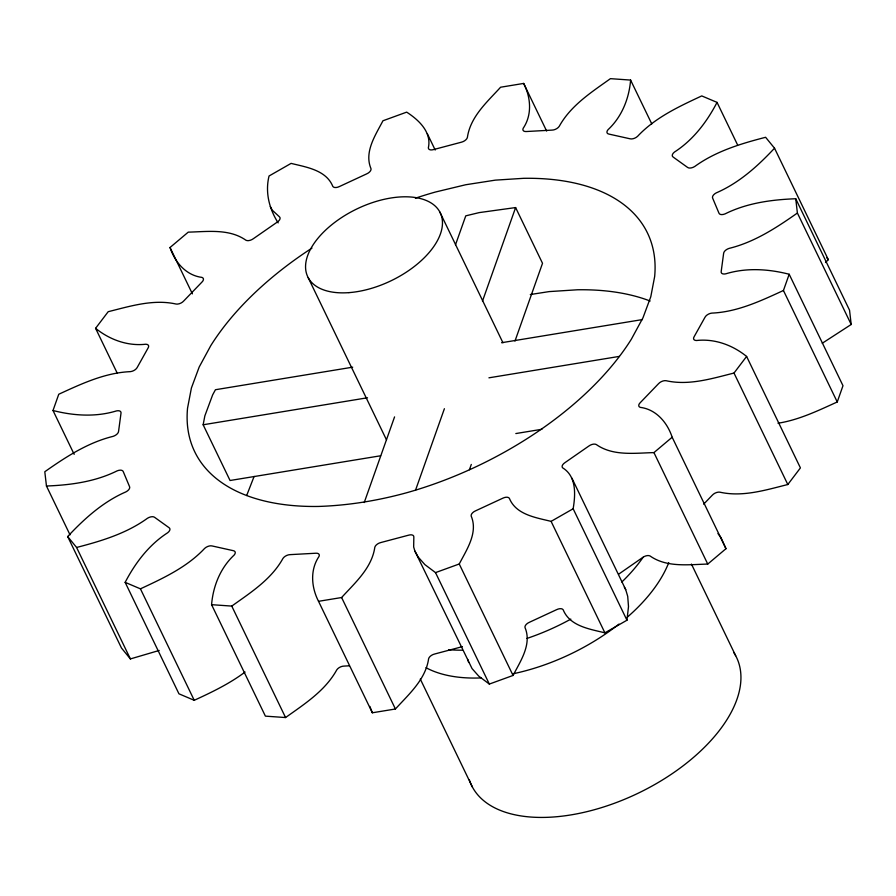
<?xml version="1.0" encoding="UTF-8"?>
<svg xmlns="http://www.w3.org/2000/svg" width="896" height="896" viewBox="0 0 896 896"><rect width="100%" height="100%" fill="white"/><g stroke="black" fill="none" stroke-linecap="round" stroke-linejoin="round"><path stroke-width="1.34" d="M270.29 206.606L272.328 210.258L279.507 216.877A5.779 3.125 -25.8 0 1 277.2 222.141L253.389 238.683A5.779 3.125 -25.8 0 1 245.918 240.218C229.197 228.469 207.424 231.683 188.25 232.142L170.027 247.509C174.787 262.035 185.931 275.352 201.869 277.379A5.779 3.125 -25.8 0 1 201.925 282.106L183.702 301.011A5.779 3.125 -25.8 0 1 176.165 304.058C153.339 298.917 130.222 306.208 108.192 311.696L95.581 328.317C109.592 339.662 127.546 346.282 145.701 344.232A5.779 3.125 -25.8 0 1 148.098 347.973L137.245 367.394A5.779 3.125 -25.8 0 1 130.39 371.638C104.955 372.725 81.491 383.802 58.755 394.251L53.01 410.502C73.718 415.811 95.805 417.234 116.491 410.906A5.779 3.125 -25.8 0 1 120.994 413.291L118.574 431.334A5.779 3.125 -25.8 0 1 113.075 436.363C87.842 442.546 65.789 456.982 44.8 471.733L46.458 486.013C70.616 485.094 95.211 481.757 117.096 470.882A5.779 3.125 -25.8 0 1 123.267 471.666L129.517 486.562A5.779 3.125 -25.8 0 1 125.91 491.882C103.141 501.749 84.437 518.616 67.67 536.547L76.586 547.456C101.36 541.072 126.493 533.467 147.459 518.269A5.779 3.125 -25.8 0 1 154.694 517.384L169.008 527.666A5.779 3.125 -25.8 0 1 167.642 532.773C148.971 544.802 135.296 562.878 125.149 582.355L140.437 588.84C163.33 578.166 187.051 567.179 204.602 548.442A5.779 3.125 -25.8 0 1 212.206 545.978L233.162 550.648A5.779 3.125 -25.8 0 1 234.181 555.027C220.405 567.896 213.091 586.107 211.579 604.677L231.762 606.088C250.656 592.592 271.41 579.331 282.946 558.443A5.779 3.125 -25.8 0 1 290.158 554.635L315.728 553.235A5.779 3.125 -25.8 0 1 319.01 556.461C309.87 569.934 311.338 587.384 318.528 601.317L341.611 597.531C354.984 582.837 371.84 568.075 374.808 547.288A5.779 3.125 -25.8 0 1 380.923 542.517L408.598 535.181A5.779 3.125 -25.8 0 1 413.84 536.939L413.661 546.963L414.859 551.018L472.046 668.584L478.688 676.077L489.328 684.074L513.05 675.45C520.475 661.125 532.056 644.258 525.011 627.547A5.779 3.125 -25.8 0 1 529.435 622.272L556.494 609.717A5.779 3.125 -25.8 0 1 563.192 609.829C569.867 626.248 589.792 629.059 604.901 632.834L626.954 620.222L573.149 508.76C575.501 494.771 576.677 476.414 562.688 467.869A5.779 3.125 -25.8 0 1 564.995 462.616L588.806 446.074A5.779 3.125 -25.8 0 1 596.277 444.528C612.987 456.288 634.771 453.062 653.946 452.603L672.168 437.237C667.408 422.71 656.264 409.394 640.326 407.378A5.779 3.125 -25.8 0 1 640.27 402.651L658.493 383.734A5.779 3.125 -25.8 0 1 666.03 380.699C688.856 385.84 711.973 378.538 734.003 373.05L746.603 356.44C732.603 345.083 714.65 338.475 696.494 340.514A5.779 3.125 -25.8 0 1 694.098 336.784L704.95 317.352A5.779 3.125 -25.8 0 1 711.805 313.107C737.24 312.032 760.704 300.944 783.44 290.494L789.186 274.254C768.466 268.934 746.379 267.523 725.704 273.84A5.779 3.125 -25.8 0 1 721.202 271.466L723.621 253.422A5.779 3.125 -25.8 0 1 729.12 248.382C754.354 242.211 776.406 227.774 797.395 213.024L795.738 198.744C771.579 199.662 746.984 202.989 725.099 213.875A5.779 3.125 -25.8 0 1 718.928 213.08L712.678 198.195A5.779 3.125 -25.8 0 1 716.285 192.864C739.054 182.997 757.758 166.13 774.525 148.198L765.61 137.29C740.835 143.674 715.702 151.278 694.736 166.488A5.779 3.125 -25.8 0 1 687.501 167.362L673.187 157.08A5.779 3.125 -25.8 0 1 674.554 151.984C693.224 139.955 706.899 121.867 717.046 102.39L701.758 95.917C678.866 106.59 655.144 117.578 637.594 136.315A5.779 3.125 -25.8 0 1 629.989 138.779L609.022 134.109A5.779 3.125 -25.8 0 1 608.014 129.73C621.79 116.861 629.104 98.638 630.605 80.08L610.434 78.658C591.539 92.165 570.786 105.426 559.25 126.314A5.779 3.125 -25.8 0 1 552.037 130.11L526.467 131.522A5.779 3.125 -25.8 0 1 523.174 128.296C532.325 114.822 530.858 97.373 523.656 83.429L500.584 87.226C487.211 101.92 470.355 116.682 467.387 137.458A5.779 3.125 -25.8 0 1 461.272 142.229L433.597 149.576A5.779 3.125 -25.8 0 1 428.355 147.818C431.872 132.014 418.578 119.851 406.672 112.134L382.95 120.77C375.525 135.094 363.944 151.962 370.989 168.672A5.779 3.125 -25.8 0 1 366.565 173.936L339.506 186.502A5.779 3.125 -25.8 0 1 332.808 186.379C326.133 169.971 306.208 167.16 291.099 163.386L269.046 175.997C265.003 192.36 269.237 208.902 278.152 222.891M626.954 620.222L628.499 606.57L627.715 596.355L625.71 589.613L571.906 478.15M380.61 455.773L230.048 480.502L203.146 424.771L204.859 415.856L212.643 394.89L215.443 389.726L352.699 367.17M364.235 502.533L394.565 416.898M455.493 244.821L465.763 215.846L479.181 212.61L515.614 207.57L542.517 263.301L514.976 341.074M415.464 490.392L444.394 408.71M482.474 301.157L515.614 207.57M469.426 469.717L471.296 464.442M777.997 423.226C798.851 419.978 818.194 410.603 837.245 401.968L842.99 385.717L789.186 274.254M246.669 495.522L254.117 476.426M414.859 551.018L418.242 557.11L424.883 564.614L435.523 572.611L459.245 563.987C466.67 549.662 478.251 532.795 471.195 516.085A5.779 3.125 -25.8 0 1 475.63 510.81L502.69 498.254A5.779 3.125 -25.8 0 1 509.387 498.366C516.062 514.786 535.987 517.597 551.096 521.371L573.149 508.76M703.674 504.157L712.298 495.197A5.779 3.125 -25.8 0 1 719.835 492.162C742.661 497.302 765.778 490 787.808 484.523L800.419 467.902L746.603 356.44M318.528 601.317L372.344 712.779L395.416 708.994C408.789 694.299 425.645 679.538 428.613 658.75A5.779 3.125 -25.8 0 1 434.728 653.99L462.403 646.643M825.507 262.539L828.33 259.672L774.525 148.198M618.8 574.078L642.611 557.536A5.779 3.125 -25.8 0 1 650.082 555.99C666.803 567.75 688.576 564.525 707.75 564.077L725.973 548.699L720.933 537.51L717.965 533.557M245.067 672.034C229.522 683.738 211.848 692.194 194.242 700.302L178.954 693.818L125.149 582.355M211.579 604.677L265.395 716.139L285.566 717.55C304.461 704.054 325.214 690.794 336.75 669.906A5.779 3.125 -25.8 0 1 343.963 666.098L349.339 665.806M795.738 198.744L849.542 310.206L851.2 324.486L822.259 343.246M159.208 650.451L130.39 658.93L121.475 648.01L67.67 536.547M501.581 342.72L642.466 319.57M203.146 424.771L367.517 397.768M488.936 377.821L619.338 356.395M515.838 433.552L541.923 429.274M530.298 294.538L549.125 291.603L577.461 289.778A251.406 135.923 -25.8 0 1 650.138 301.022M826.706 257.69L828.33 259.672M624.344 587.171L625.71 589.613M797.395 213.024L851.2 324.486M717.046 102.39L737.61 144.973M783.44 290.494L837.245 401.968M630.605 80.08L651.773 123.906M734.003 373.05L787.808 484.523M523.656 83.429L546.638 131.029M672.168 437.237L725.973 548.699M653.946 452.603L707.75 564.077M691.432 564.066L735.661 655.693M427.336 133.739L435.198 150.024M439.835 212.016L502.958 342.776M551.096 521.371L604.901 632.834M459.245 563.987L513.05 675.45M308.202 277.682L386.501 439.88M435.523 572.611L489.328 684.074M420.302 679.067L472.405 787.024M341.611 597.531L395.416 708.994M170.027 247.509L192.394 293.854M231.762 606.088L285.566 717.55M95.581 328.317L117.354 373.408M140.437 588.84L194.242 700.302M53.01 410.502L74.166 454.328M76.586 547.456L130.39 658.93M46.458 486.013L70.034 534.856M369.858 706.418L372.344 712.779M467.768 659.445L468.664 662.48M668.741 562.643A147.123 79.542 -25.8 0 1 627.312 617.187M619.002 624.075A147.123 79.542 -25.8 0 1 513.106 673.77M481.096 677.914A147.123 79.542 -25.8 0 1 426.003 667.699M733.656 652.333A147.123 79.542 -25.8 0 1 638.546 793.027A147.123 79.542 -25.8 0 1 469.336 779.834M643.104 557.278A147.123 79.542 -25.8 0 1 621.835 582.008M570.819 619.125A147.123 79.542 -25.8 0 1 527.005 638.411M462.235 650.182A147.123 79.542 -25.8 0 1 448.571 649.667M311.942 248.114A251.406 135.923 -25.8 0 0 210.784 345.632L199.192 367.024L191.408 387.99L187.544 408.173A251.406 135.923 -25.8 0 0 318.539 506.442C348.421 505.478 378.011 500.618 406.829 492.699A251.406 135.923 -25.8 0 0 631.411 339.114L643.003 317.733L650.787 296.766L654.651 276.584A251.406 135.923 -25.8 0 0 523.656 178.315L495.32 180.141L465.73 184.744L435.366 192.046A251.406 135.923 -25.8 0 0 415.386 198.206M348.925 292.634A73.562 39.771 -25.8 0 0 441.728 216.866A73.562 39.771 -25.8 0 0 331.386 225.042A73.562 39.771 -25.8 0 0 348.925 292.634"/></g></svg>
